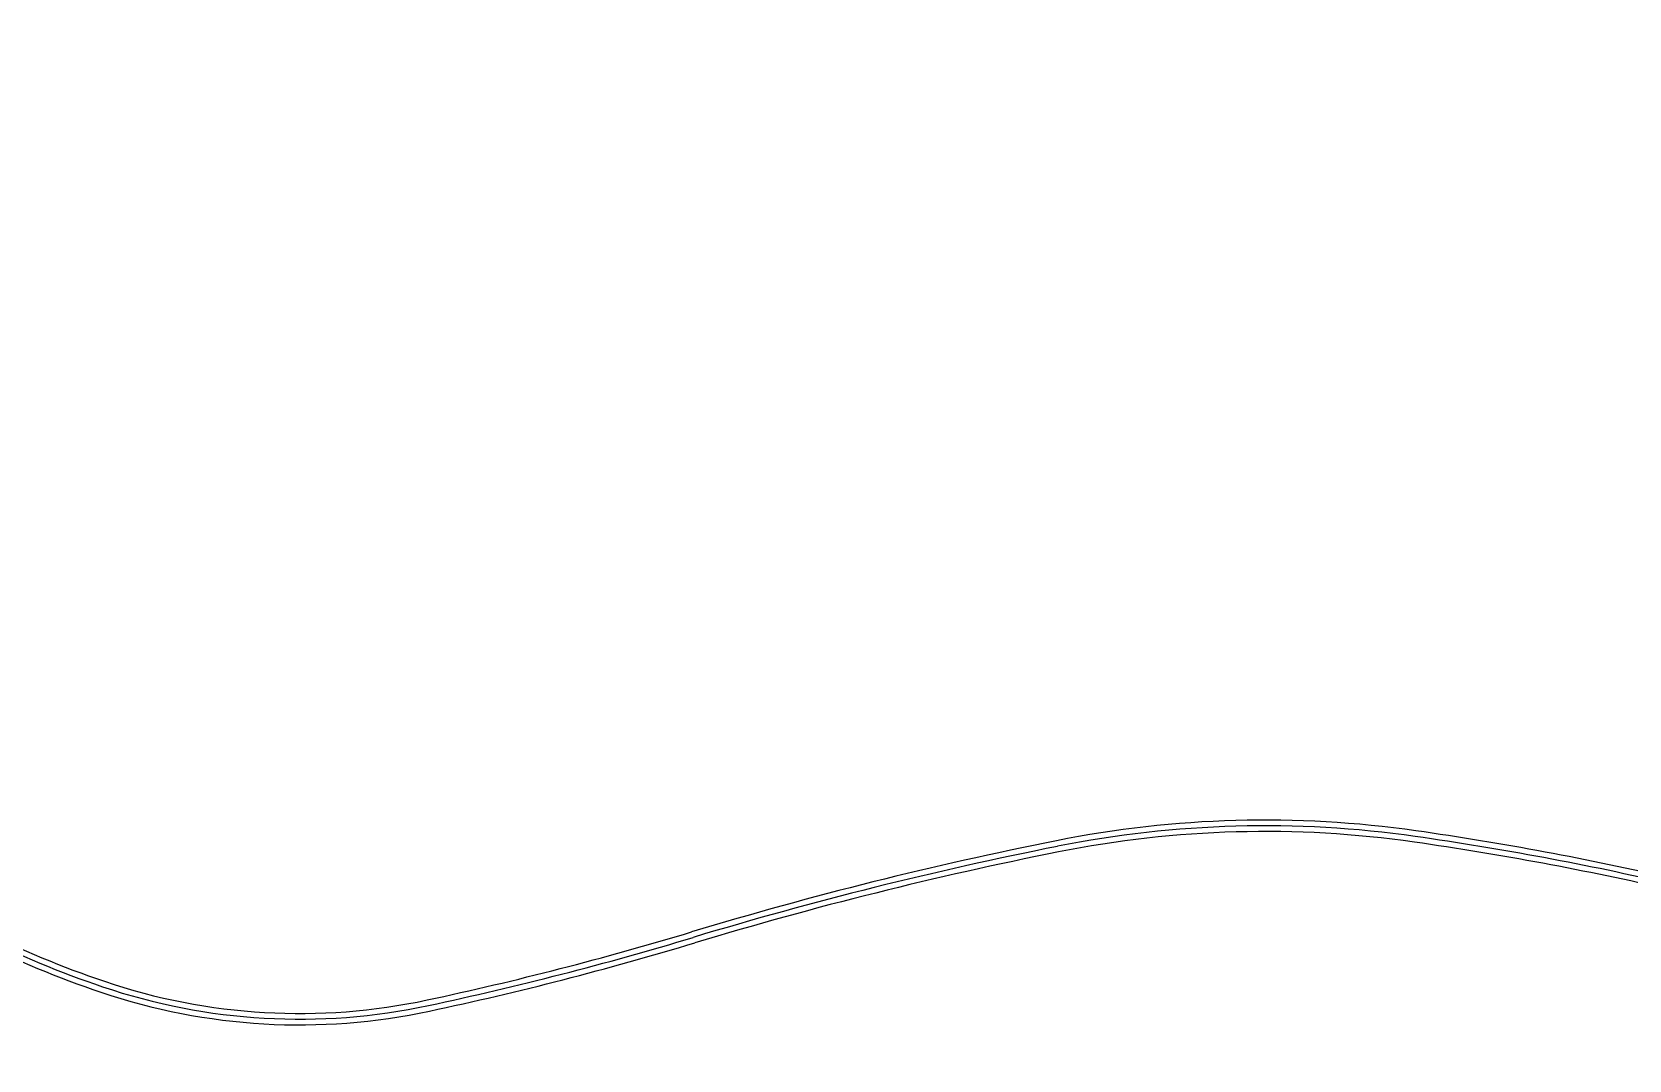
# Model space of a CAD drawing. Header units: millimetres. Extents: x 832728086 to 834530684, y 817551485 to 818349469.
# Drawn here: x 832898548 to 832947530, y 817704118 to 817735628 of the extents above; entities that cross this region are included whole.
import ezdxf

# ---------------------------------------------------------------- set-up
doc = ezdxf.new("R2010")
doc.units = ezdxf.units.MM
doc.header["$LTSCALE"] = 100
doc.layers.add('000-Tactile-l', color=8, linetype='Continuous')

# ---------------------------------------------------------------- blocks, each defined once
blk = doc.blocks.new('tactile')
at = {"layer": '000-Tactile-l', "ltscale": 5e-05}
for centre, radius, start, end in [((834082.359, 817732.394), 32.734, 81.874, 101.2795), ((834082.359, 817732.394), 32.559, 81.874, 101.2795), ((834082.359, 817732.394), 32.384, 81.874, 101.2795), ((834073.587, 817670.959), 94.792, 77.0257, 81.87399), ((834099.509, 817646.41), 120.411, 101.2795, 106.76784), ((834099.509, 817646.41), 120.236, 101.2795, 106.76784), ((834073.587, 817670.959), 94.442, 77.0257, 81.87399), ((834073.587, 817670.959), 94.617, 77.0257, 81.87399), ((834056.63, 817789.364), 30.801, 236.0977, 251.3098), ((834099.509, 817646.41), 120.061, 101.2795, 106.76784), ((834056.63, 817789.364), 31.151, 236.0977, 251.3098), ((834056.63, 817789.364), 30.976, 236.0977, 251.3098), ((834035.282, 817859.57), 102.215, 282.07184, 286.76784), ((834035.282, 817859.57), 102.39, 282.07184, 286.76784), ((834035.282, 817859.57), 102.565, 282.07184, 286.76784), ((834052.75, 817777.894), 19.042, 251.3098, 282.0718), ((834052.75, 817777.894), 18.867, 251.3098, 282.0718), ((834052.75, 817777.894), 18.692, 251.3098, 282.0718)]:
    blk.add_arc(centre, radius, start, end, dxfattribs=at)

msp = doc.modelspace()

# ---------------------------------------------------------------- linework, layer by layer
at = {"ltscale": 5}
msp.add_circle((833186042.1669, 817950476.993), 398992.1588, dxfattribs=at)

# ---------------------------------------------------------------- block references
at = {"layer": '000-Tactile-l', "xscale": 1000, "yscale": 1000, "zscale": 1000}
msp.add_blockref('tactile', (-1145990.4835, -53655.9264), dxfattribs=at)

doc.saveas('drawing.dxf')
